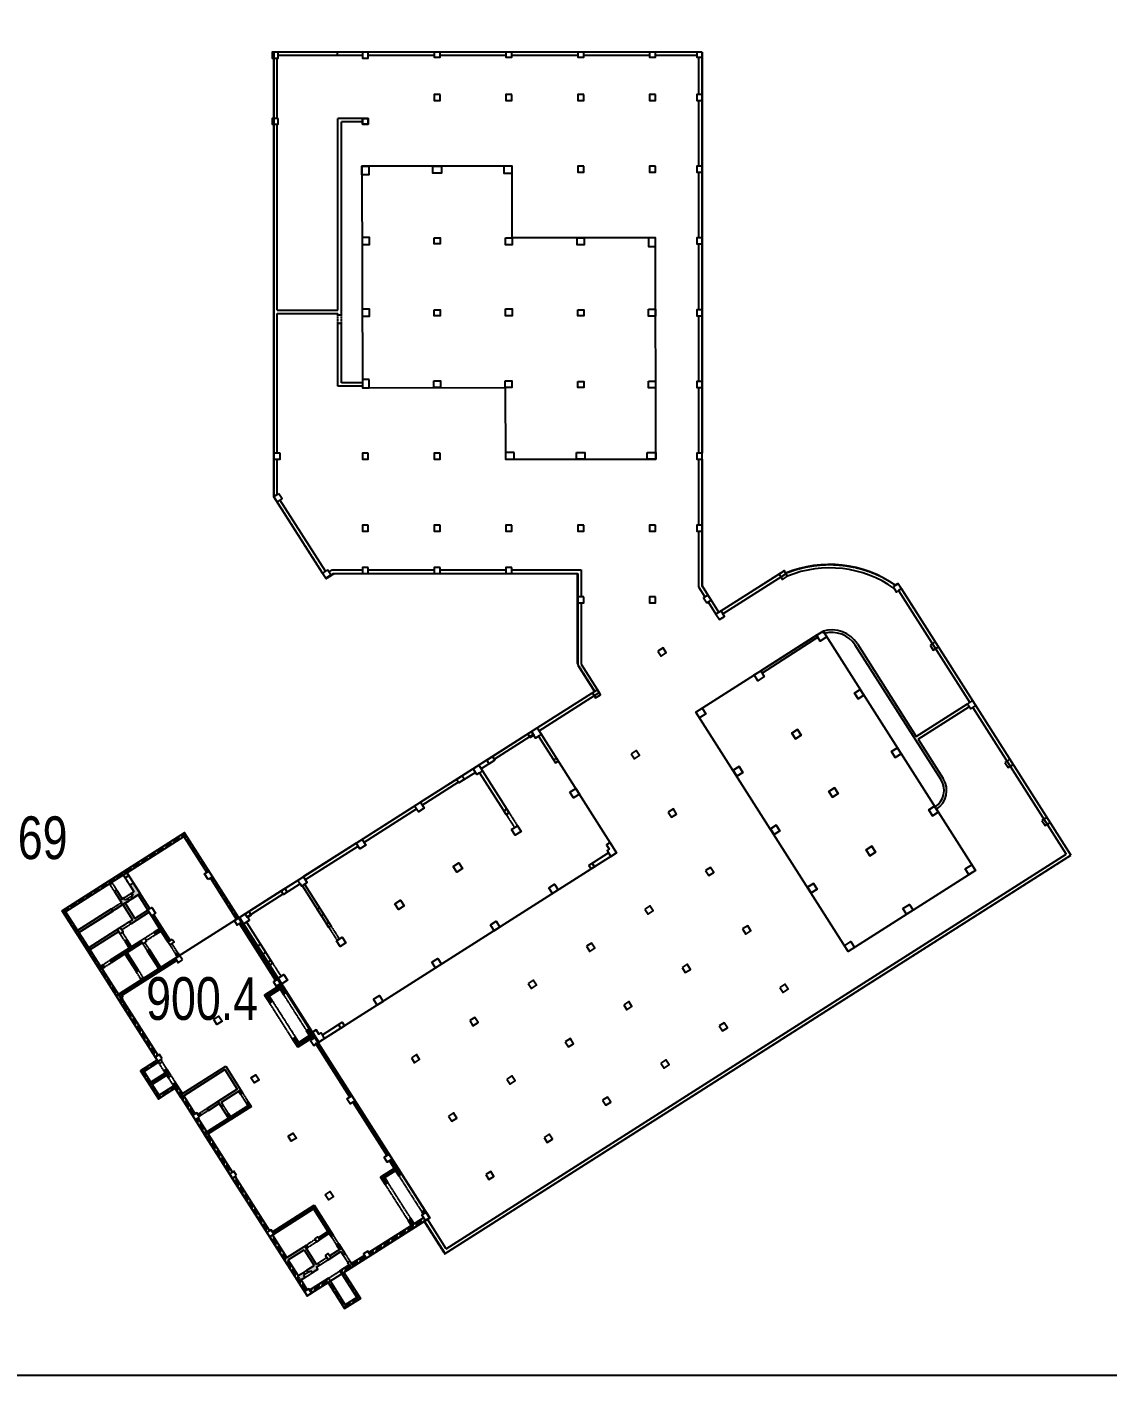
# Model space of a CAD drawing. Extents: x -1466470 to 868515, y -511729 to 1464999.
# Drawn here: x -641504 to -515111, y -12040 to 145713 of the extents above; entities that cross this region are included whole.
import ezdxf

# ---------------------------------------------------------------- set-up
doc = ezdxf.new("R2010")
doc.units = 0
doc.header["$LTSCALE"] = 10
doc.header["$MEASUREMENT"] = 0
for name, pattern in [('X-104 B2平面$0$$0$DASH', [0.35, 0.25, -0.1]), ('X-104 B2平面$0$CENTER', [2, 1.25, -0.25, 0.25, -0.25]), ('X-104 B2平面$1$DASH', [0.35, 0.25, -0.1])]:
    doc.linetypes.add(name, pattern=pattern)
doc.layers.add('X-104 B2平面$0$04-不打印_辅助线', color=165, linetype='Continuous', plot=False)
for name, color, linetype in [('X-104 B2平面$0$A-TECH_结构', 21, 'Continuous'), ('X-104 B2平面$0$A_STR-砌块墙', 121, 'Continuous'), ('X-104 B2平面$0$COLU', 7, 'Continuous'), ('X-104 B2平面$0$M-人防 轮廓', 241, 'Continuous'), ('X-104 B2平面$0$M-建筑 地下室轮廓', 3, 'X-104 B2平面$1$DASH'), ('X-104 B2平面$0$S-BEAM', 4, 'X-104 B2平面$1$DASH'), ('X-104 B2平面$0$s-hole', 5, 'Continuous'), ('X-104 B2平面$0$S-WALL', 40, 'Continuous'), ('X-104 B2平面$0$临空墙', 233, 'Continuous'), ('X-104 B2平面$0$人防防护单元隔墙', 32, 'Continuous'), ('X-104 B2平面$0$看线', 241, 'Continuous')]:
    doc.layers.add(name, color=color, linetype=linetype)
doc.styles.add('X-104 B2平面$0$Arial', font='arial.ttf', dxfattribs={"width": 0.75, "height": 2.5})
pattern_1 = [(77.4792, (21045, 6684.7), (-732.163, 162.595), []), (77.4792, (21194.1, 6779.65), (-732.163, 162.595), []), (77.4792, (21343.26, 6874.6), (-732.163, 162.595), []), (77.4792, (21492.4, 6969.5), (-732.163, 162.595), [])]
pattern_2 = [(360, (608941.11, 82924.97), (2e-11, 108.253175), [62.5, -62.5]), (60, (608941.11, 82924.97), (-93.75, 54.126588), [62.5, -62.5]), (120, (608972.36, 82979.09), (-93.75, -54.126588), [62.5, -62.5])]
pattern_3 = [(75, (608941.11, 82924.97), (-120.740728, 32.35238), []), (165, (608941.11, 82924.97), (-32.35238, -120.740728), [])]
pattern_4 = [(77.391, (11647.59, 39939.93), (-121.9853, 27.2872), []), (167.391, (11647.59, 39939.93), (-27.2872, -121.9853), [])]

# ---------------------------------------------------------------- blocks, each defined once
blk = doc.blocks.new('X-104 B2平面$0$A$C70C04884')
at = {"layer": 'X-104 B2平面$0$M-人防 轮廓'}
blk.add_lwpolyline([(188082, -284710), (189937, -283529), (191870, -286565), (193726, -285384), (191793, -282347), (201832, -275957), (188756, -255416), (173157, -230910), (166068, -235422), (166134, -235380), (160988, -238656), (160925, -238696), (158816, -240039), (169931, -257501), (169931, -257501), (167991, -258736), (170085, -262026), (172026, -260791), (172026, -260791), (172724, -261887), (177870, -258612), (179319, -260890), (177042, -262339), (178277, -264280), (175409, -266105), (187491, -285086), (188082, -284710)], dxfattribs=at)
at = {"layer": 'X-104 B2平面$0$M-人防 轮廓', "color": 2, "linetype": 'X-104 B2平面$0$CENTER'}
for points in [[(165817, -235582), (158816, -240039), (160370, -242487), (161660, -244510), (167061, -241073), (165772, -239048), (165611, -238795), (166201, -238419), (167214, -237775), (165817, -235582), (158816, -240039)], [(186444, -283441), (188764, -281964), (188603, -281711), (191429, -279912), (192637, -281810), (191793, -282347), (193726, -285384), (191870, -286565), (189937, -283529), (187491, -285086), (186444, -283441), (186781, -283226)]]:
    blk.add_lwpolyline(points, dxfattribs=at)
at = {"layer": 'X-104 B2平面$0$M-人防 轮廓', "color": 2, "linetype": 'X-104 B2平面$0$CENTER', "style": 'X-104 B2平面$0$Arial', "width": 0.75}
for s, p in [('59.69', (146348, -233976)), ('900.4', (168649, -252791))]:
    blk.add_text(s, height=5000, dxfattribs=at).set_placement(p)
blk = doc.blocks.new('X-104 B2平面$0$A$C0C8E577D')
at = {"layer": 'X-104 B2平面$0$临空墙'}
h = blk.add_hatch(dxfattribs=at)
h.set_pattern_fill('STARS', color=256, scale=500, style=0)
h.set_pattern_definition(pattern_2)
h.paths.add_polyline_path([(9163, 48553), (8910, 48392), (10038, 46620), (10291, 46781)])
h.paths.add_polyline_path([(8358, 49818), (7936, 49550), (7936, 49550), (8419, 48791), (8250, 48683), (8411, 48430), (8116, 48242), (8277, 47989), (9163, 48553), (9163, 48553)])
h.paths.add_polyline_path([(7399, 47786), (7238, 48039), (7069, 47931), (6425, 48944), (6172, 48783), (6977, 47517), (6893, 47464), (7054, 47210), (7138, 47264), (8266, 45493), (7929, 45278), (8090, 45025), (10199, 46367), (10038, 46620), (8519, 45654), (7391, 47425), (7855, 47721), (7694, 47974)])
h.paths.add_polyline_path([(3281, 41964), (435, 46435), (1831, 44242), (5796, 46765), (5957, 46512), (1993, 43988), (3120, 42217), (6832, 44580), (6993, 44327), (6993, 44327), (6832, 44580), (6494, 44365), (6656, 44112)])
h.paths.add_polyline_path([(7606, 50999), (435, 46435), (5581, 49711), (5635, 49626), (5888, 49787), (5834, 49872), (7184, 50731), (7399, 50393), (7821, 50662)])
h = blk.add_hatch(dxfattribs=at)
h.set_pattern_fill('STARS', color=256, scale=500, style=0)
h.set_pattern_definition([(360, (33422.05, -238983.51), (1e-11, 108.253175), [62.5, -62.5]), (60, (33422.05, -238983.51), (-93.75, 54.126588), [62.5, -62.5]), (120, (33453.3, -238929.39), (-93.75, -54.126588), [62.5, -62.5])])
h.paths.add_polyline_path([(8250, 48683), (8082, 48576), (8243, 48323), (8411, 48430)])
h = blk.add_hatch(dxfattribs=at)
h.set_pattern_fill('STARS', color=256, scale=500, style=0)
h.set_pattern_definition([(32.4792, (21045.01, 6684.72), (-58.13125, 91.3209), [62.5, -62.5]), (92.4792, (21045.01, 6684.72), (-108.15185, -4.6827), [62.5, -62.5]), (152.4792, (21042.3, 6747.16), (-50.0206, -96.0036), [62.5, -62.5])])
h.paths.add_polyline_path([(12103, 27546), (10416, 26472), (10577, 26219), (12265, 27293)])
h = blk.add_hatch(dxfattribs=at)
h.set_pattern_fill('STARS', color=256, scale=500, style=0)
h.set_pattern_definition(pattern_2)
h.paths.add_polyline_path([(14106, 25146), (14267, 24893), (19075, 27954), (20525, 25676), (16982, 23421), (17143, 23168), (18408, 23973), (18623, 23636), (18876, 23797), (18661, 24134), (20939, 25584), (19167, 28368)])
h = blk.add_hatch(dxfattribs=at)
h.set_pattern_fill('STARS', color=256, scale=500, style=0)
h.set_pattern_definition(pattern_2)
h.paths.add_polyline_path([(16138, 22884), (15885, 22722), (16046, 22469), (16299, 22631)])
h = blk.add_hatch(dxfattribs=at)
h.set_pattern_fill('STARS', color=256, scale=500, style=0)
h.set_pattern_definition(pattern_2)
h.paths.add_polyline_path([(31334, 6181), (31495, 5928), (32634, 6653), (32903, 6231), (33156, 6392), (32726, 7067)])
h.paths.add_polyline_path([(31158, 5713), (30997, 5966), (30997, 5966)])
h.paths.add_polyline_path([(24631, 8612), (28712, 2200), (28712, 2200), (27987, 3339), (28451, 3634), (28290, 3888), (28416, 3968), (28255, 4221), (27665, 3845), (26483, 5701), (28339, 6883), (29521, 5027), (28677, 4490), (28838, 4237), (29133, 4425), (29294, 4171), (29969, 4601), (29808, 4854), (30146, 5069), (29985, 5322), (29774, 5188), (28431, 7297), (26322, 5954), (24631, 8612)])
at = {"layer": 'X-104 B2平面$0$人防防护单元隔墙'}
h = blk.add_hatch(dxfattribs=at)
h.set_pattern_fill('ANSI34', color=256, scale=1000, angle=30)
h.set_pattern_definition([(75, (608941.1, 82925), (-724.4444, 194.1143), []), (75, (609094.2, 83013.35), (-724.4444, 194.1143), []), (75, (609247.3, 83101.74), (-724.4444, 194.1143), []), (75, (609400.4, 83190.1), (-724.4444, 194.1143), [])])
h.paths.add_polyline_path([(42531, 10286), (42317, 10623), (41220, 9925), (41220, 9925), (35905, 6542), (36120, 6205)])
h.paths.add_polyline_path([(35614, 5883), (35399, 6220), (33881, 5254), (34095, 4916)])
h.paths.add_polyline_path([(20281, 15445), (19944, 15230), (23971, 8903), (24308, 9118)])
h.paths.add_polyline_path([(17113, 20422), (16775, 20207), (19621, 15736), (19959, 15951)])
h.paths.add_polyline_path([(7017, 36281), (6680, 36066), (10922, 29402), (11259, 29617)])
h.paths.add_polyline_path([(14270, 55242), (16955, 51024), (17208, 51185), (14362, 55656), (7445, 51252), (7606, 50999)])
h.paths.add_polyline_path([(17638, 50510), (17385, 50349), (20446, 45540), (20699, 45701)])
h.paths.add_polyline_path([(13300, 26411), (12963, 26196), (13768, 24931), (14106, 25146)])
h.paths.add_polyline_path([(11404, 28646), (11743, 28858), (11582, 29111), (11244, 28896)])
h.paths.add_polyline_path([(12280, 28014), (11942, 27799), (12426, 27040), (12763, 27255)])
h = blk.add_hatch(dxfattribs=at)
h.set_pattern_fill('ANSI34', color=256, scale=1000)
h.set_pattern_definition(pattern_1)
h.paths.add_polyline_path([(7192, 51091), (359, 46742), (520, 46489), (7353, 50838)])
h.paths.add_polyline_path([(7445, 51252), (7192, 51091), (7353, 50838), (7606, 50999)])
h.paths.add_polyline_path([(435, 46435), (520, 46489), (359, 46742), (21, 46527), (2706, 42309), (2959, 42470)])
h.paths.add_polyline_path([(2959, 42470), (2706, 42309), (3028, 41803), (3281, 41964)])
h.paths.add_polyline_path([(5985, 50583), (6282, 50115), (6613, 50326), (6316, 50793)], flags=25)
h = blk.add_hatch(dxfattribs=at)
h.set_pattern_fill('ANSI37,_O', color=256, scale=1000, angle=30)
h.set_pattern_definition(pattern_3)
h.paths.add_polyline_path([(10720, 46107), (10467, 45945), (11434, 44427), (10801, 44024), (10962, 43771), (11848, 44335)])
h.paths.add_polyline_path([(13566, 41636), (13313, 41474), (13528, 41137), (13781, 41298)])
h.paths.add_polyline_path([(12400, 42909), (12653, 43070), (11848, 44335), (11595, 44174)])
h.paths.add_polyline_path([(9401, 42778), (9239, 43030), (8144, 42333), (7607, 43176), (7354, 43015), (7891, 42172), (5655, 40749), (5816, 40495)])
h.paths.add_polyline_path([(9704, 43326), (9865, 43073), (9866, 43073)])
h.paths.add_polyline_path([(4516, 40024), (4678, 39771), (4973, 39959), (4812, 40212)])
h = blk.add_hatch(dxfattribs=at)
h.set_pattern_fill('ANSI37,_O', color=256, scale=1000, angle=30)
h.set_pattern_definition(pattern_3)
h.paths.add_polyline_path([(25585, 38025), (25248, 37810), (25318, 37699), (23715, 36679), (24316, 35735), (24654, 35950), (24268, 36556), (25533, 37362), (25919, 36756), (26256, 36970)])
h.paths.add_polyline_path([(21021, 45195), (20768, 45034), (25010, 38370), (25263, 38531)])
h.paths.add_polyline_path([(28941, 32752), (28604, 32538), (28604, 32538), (28990, 31931), (27725, 31126), (27339, 31732), (27001, 31517), (27001, 31517), (27602, 30574), (29205, 31594), (29275, 31483), (29613, 31698)])
h.paths.add_polyline_path([(29935, 31192), (29682, 31031), (29682, 31031), (33682, 24746), (33935, 24907)])
h.paths.add_polyline_path([(34311, 24317), (34058, 24155), (38032, 17913), (38285, 18074)])
h.paths.add_polyline_path([(38661, 17484), (38324, 17269), (38887, 16383), (37285, 15363), (37822, 14519), (38159, 14734), (37783, 15324), (39049, 16130), (39424, 15539), (39762, 15754)])
h.paths.add_polyline_path([(42447, 11536), (42109, 11321), (42109, 11321), (42271, 11067), (42611, 11279)])
h = blk.add_hatch(dxfattribs=at)
h.set_pattern_fill('ANSI34', color=256, scale=1000)
h.set_pattern_definition(pattern_1)
h.paths.add_polyline_path([(3028, 41803), (3281, 41964), (6611, 36734), (6358, 36573)])
h = blk.add_hatch(dxfattribs=at)
h.set_pattern_fill('ANSI37,_O', color=256, scale=1000)
h.set_pattern_definition(pattern_4)
h.paths.add_polyline_path([(13275, 40975), (11588, 39901), (10246, 42011), (9992, 41850), (11335, 39740), (9564, 38613), (9510, 38697), (9257, 38536), (9310, 38452), (6864, 36894), (7025, 36642), (13436, 40723)])
h = blk.add_hatch(dxfattribs=at)
h.set_pattern_fill('ANSI37,_O', color=256, scale=1000)
h.set_pattern_definition(pattern_4)
h.paths.add_polyline_path([(7630, 41650), (7377, 41489), (8720, 39380), (8973, 39541)])
h = blk.add_hatch(dxfattribs=at)
h.set_pattern_fill('ANSI34', color=256, scale=1000, angle=30)
h.set_pattern_definition([(75, (220639.94, 14377.75), (-724.4444, 194.1143), []), (75, (220793, 14466.1), (-724.4444, 194.1143), []), (75, (220946.1, 14554.5), (-724.4444, 194.1143), []), (75, (221099.2, 14642.9), (-724.4444, 194.1143), [])])
h.paths.add_polyline_path([(11383, 24954), (9611, 27738), (11298, 28812), (11244, 28896), (11244, 28896), (11137, 29065), (9197, 27830), (11291, 24540), (13231, 25775), (13070, 26028)])
h = blk.add_hatch(dxfattribs=at)
h.set_pattern_fill('ANSI37,_O', color=256, scale=1000, angle=30)
h.set_pattern_definition(pattern_3)
h.paths.add_polyline_path([(20939, 25584), (20686, 25423), (20901, 25085), (21154, 25247)])
h.paths.add_polyline_path([(21760, 23736), (19735, 22447), (19897, 22194), (22174, 23644), (21798, 24234), (21545, 24073), (21545, 24073)])
h = blk.add_hatch(dxfattribs=at)
h.set_pattern_fill('ANSI34', color=256, scale=1000)
h.set_pattern_definition(pattern_1)
h.paths.add_polyline_path([(14106, 25146), (13768, 24931), (15272, 22569), (15609, 22784)])
h.paths.add_polyline_path([(15931, 22278), (15594, 22063), (16775, 20207), (17113, 20422)])
h.paths.add_polyline_path([(16172, 21540), (16667, 21854), (16456, 22185), (15962, 21871)], flags=24)
h = blk.add_hatch(dxfattribs=at)
h.set_pattern_fill('ANSI37,_O', color=256, scale=1000)
h.set_pattern_definition([(77.4792, (21045, 6684.72), (-122.0272, 27.0992), []), (167.4792, (21045, 6684.72), (-27.0992, -122.0272), [])])
h.paths.add_polyline_path([(19897, 22194), (19521, 22784), (19268, 22623), (19482, 22286), (16952, 20675), (17113, 20422)])
h = blk.add_hatch(dxfattribs=at)
h.set_pattern_fill('ANSI37,_O', color=256, scale=1000, angle=30)
h.set_pattern_definition(pattern_3)
h.paths.add_polyline_path([(32404, 7573), (32151, 7412), (32151, 7412), (32473, 6906), (32726, 7067)])
h.paths.add_polyline_path([(28642, 7431), (28431, 7297), (28592, 7044), (28803, 7178)])
h.paths.add_polyline_path([(29815, 7822), (29654, 8075), (29654, 8075), (29815, 7822)])
h.paths.add_polyline_path([(29992, 8290), (30153, 8037), (31292, 8762), (31506, 8425), (31760, 8586), (29531, 12087), (24638, 8972), (24799, 8719), (29439, 11672), (31131, 9015)])
h = blk.add_hatch(dxfattribs=at)
h.set_pattern_fill('ANSI37,_O', color=256, scale=1000, angle=30)
h.set_pattern_definition(pattern_3)
h.paths.add_polyline_path([(40844, 10516), (40507, 10301), (40507, 10301), (40882, 9711), (41220, 9925)])
h = blk.add_hatch(dxfattribs=at)
h.set_pattern_fill('ANSI34', color=256, scale=1000)
h.set_pattern_definition(pattern_1)
h.paths.add_polyline_path([(33881, 5254), (33628, 5092), (33628, 5092), (32531, 4394), (32746, 4057), (34095, 4916)])
h.paths.add_polyline_path([(31181, 3535), (28988, 2139), (29203, 1802), (31143, 3037), (31396, 3198)])
h.paths.add_polyline_path([(24631, 8612), (24293, 8397), (28374, 1985), (28581, 2117), (28508, 2520)])
h.paths.add_polyline_path([(28508, 2520), (28581, 2117), (28712, 2200)])
h.paths.add_polyline_path([(31143, 3037), (31396, 3198), (31396, 3198), (31143, 3037)])
h.paths.add_polyline_path([(32746, 4057), (32999, 4218), (32999, 4218), (32746, 4057)])
h = blk.add_hatch(dxfattribs=at)
h.set_pattern_fill('ANSI34', color=256, scale=1000, angle=30)
h.set_pattern_definition([(75, (220639.94, 14377.75), (-724.4444, 194.1143), []), (75, (220793, 14466.1), (-724.4444, 194.1143), []), (75, (220946.1, 14554.5), (-724.4444, 194.1143), []), (75, (221099.2, 14642.9), (-724.4444, 194.1143), [])])
h.paths.add_polyline_path([(34932, 1181), (32999, 4218), (32746, 4057), (34518, 1273), (33168, 414), (31396, 3198), (31143, 3037), (33076, 0)])
at = {"layer": 'X-104 B2平面$0$A-TECH_结构'}
for points in [[(52709, 125275), (52709, 133675), (35109, 133675), (35159, 107725), (51859, 107775), (51909, 99375), (69509, 99375), (69459, 125275), (52709, 125275)], [(89069, 79266), (106897, 51259), (92008, 41781), (74180, 69788)], [(20783, 45755), (55623, 67933), (64913, 53339), (30073, 31161)]]:
    blk.add_lwpolyline(points, close=True, dxfattribs=at)
at = {"layer": 'X-104 B2平面$0$A_STR-砌块墙'}
blk.add_line((102225, 58598), (102333, 58429), dxfattribs=at)
at = {"layer": 'X-104 B2平面$0$COLU'}
for p, q in [((57756, 63838), (58093, 64052)), ((52066, 58437), (51728, 58223)), ((52334, 58016), (52066, 58437)), ((51728, 58223), (51997, 57801)), ((51997, 57801), (52334, 58016)), ((62071, 52123), (61650, 51854)), ((62340, 51701), (62071, 52123)), ((61650, 51854), (61918, 51433)), ((61918, 51433), (62340, 51701)), ((31229, 45174), (30976, 45013)), ((22152, 43604), (22448, 43140)), ((24450, 40740), (24112, 40525)), ((24112, 40525), (24327, 40187)), ((24327, 40187), (24664, 40402)), ((24664, 40402), (24450, 40740)), ((29321, 32342), (30073, 31161)), ((29613, 31698), (29697, 31752)), ((29989, 31108), (30073, 31161)), ((12280, 28014), (11942, 27799)), ((12763, 27255), (12426, 27040)), ((13300, 26411), (12963, 26196))]:
    blk.add_line(p, q, dxfattribs=at)
for points in [[(25309, 147025), (24609, 147025), (24609, 146325), (25309, 146325)], [(44259, 147025), (43559, 147025), (43559, 146425), (44259, 146425)], [(52659, 147025), (51959, 147025), (51959, 146425), (52659, 146425)], [(61059, 147025), (60359, 147025), (60359, 146425), (61059, 146425)], [(69459, 147025), (68759, 147025), (68759, 146425), (69459, 146425)], [(74909, 147025), (74309, 147025), (74309, 146425), (74909, 146425)], [(44259, 142075), (43559, 142075), (43559, 141375), (44259, 141375)], [(52659, 142075), (51959, 142075), (51959, 141375), (52659, 141375)], [(61059, 142075), (60359, 142075), (60359, 141375), (61059, 141375)], [(69459, 142075), (68759, 142075), (68759, 141375), (69459, 141375)], [(74909, 142075), (74309, 142075), (74309, 141375), (74909, 141375)], [(25309, 139275), (24609, 139275), (24609, 138575), (25309, 138575)], [(35859, 139275), (35159, 139275), (35159, 138575), (35859, 138575)], [(35159, 139275), (35859, 139275), (35859, 138575), (35159, 138575)], [(35109, 133675), (35909, 133675), (35909, 132675), (35109, 132675)], [(43409, 133675), (44409, 133675), (44409, 132875), (43409, 132875)], [(52709, 133675), (51709, 133675), (51709, 132875), (52709, 132875)], [(61059, 133675), (60359, 133675), (60359, 132975), (61059, 132975)], [(69459, 133675), (68759, 133675), (68759, 132975), (69459, 132975)], [(74909, 133675), (74309, 133675), (74309, 132975), (74909, 132975)], [(35159, 125375), (35959, 125375), (35959, 124475), (35159, 124475)], [(43559, 125275), (44259, 125275), (44259, 124575), (43559, 124575)], [(51909, 125275), (52709, 125275), (52709, 124475), (51909, 124475)], [(60309, 125275), (61109, 125275), (61109, 124475), (60309, 124475)], [(69459, 125275), (68659, 125275), (68659, 124275), (69459, 124275)], [(74909, 125275), (74309, 125275), (74309, 124575), (74909, 124575)], [(35159, 116975), (35959, 116975), (35959, 116075), (35159, 116075)], [(43559, 116875), (44259, 116875), (44259, 116175), (43559, 116175)], [(51909, 116975), (52709, 116975), (52709, 116175), (51909, 116175)], [(60359, 116875), (61059, 116875), (61059, 116175), (60359, 116175)], [(68659, 116925), (69459, 116925), (69459, 116125), (68659, 116125)], [(74909, 116875), (74309, 116875), (74309, 116175), (74909, 116175)], [(35959, 108725), (35159, 108725), (35159, 107725), (35959, 107725)], [(43509, 108575), (44309, 108575), (44309, 107775), (43509, 107775)], [(51859, 108575), (52659, 108575), (52659, 107775), (51859, 107775)], [(60359, 108475), (61059, 108475), (61059, 107775), (60359, 107775)], [(68659, 108525), (69459, 108525), (69459, 107725), (68659, 107725)], [(74909, 108475), (74309, 108475), (74309, 107775), (74909, 107775)], [(25559, 100076), (24809, 100076), (24809, 99376), (25559, 99376)], [(35859, 100076), (35159, 100076), (35159, 99376), (35859, 99376)], [(44259, 100075), (43559, 100075), (43559, 99375), (44259, 99375)], [(52909, 100175), (51909, 100175), (51909, 99375), (52909, 99375)], [(60209, 100175), (61209, 100175), (61209, 99375), (60209, 99375)], [(68509, 100175), (69509, 100175), (69509, 99375), (68509, 99375)], [(74909, 100075), (74309, 100075), (74309, 99375), (74909, 99375)], [(25400, 95379), (25776, 94789), (25185, 94413), (24809, 95004)], [(35859, 91676), (35159, 91676), (35159, 90976), (35859, 90976)], [(44259, 91675), (43559, 91675), (43559, 90975), (44259, 90975)], [(52659, 91675), (51959, 91675), (51959, 90975), (52659, 90975)], [(61059, 91675), (60359, 91675), (60359, 90975), (61059, 90975)], [(69459, 91675), (68759, 91675), (68759, 90975), (69459, 90975)], [(74909, 91675), (74309, 91675), (74309, 90975), (74909, 90975)], [(31096, 86437), (30502, 86066), (30873, 85473), (31467, 85844)], [(35859, 86725), (35159, 86725), (35159, 86025), (35859, 86025)], [(44259, 86725), (43559, 86725), (43559, 86025), (44259, 86025)], [(52659, 86725), (51959, 86725), (51959, 86025), (52659, 86025)], [(83925, 85949), (84328, 85317), (84918, 85693), (84516, 86325)], [(97278, 84432), (97654, 83842), (98245, 84218), (97869, 84808)], [(61059, 83275), (60359, 83275), (60359, 82575), (61059, 82575)], [(69459, 83275), (68759, 83275), (68759, 82575), (69459, 82575)], [(75464, 82575), (75970, 82897), (75594, 83488), (75088, 83165)], [(76544, 81251), (76947, 80618), (77537, 80994), (77134, 81626)], [(88310, 78782), (89069, 79266), (89498, 78591), (88739, 78108)], [(88310, 78782), (89069, 79266), (89498, 78591), (88739, 78108)], [(69753, 76928), (70129, 76337), (70719, 76713), (70344, 77304)], [(101601, 77642), (101977, 77051), (102568, 77427), (102192, 78017)], [(81013, 74137), (81772, 74621), (82201, 73946), (81442, 73463)], [(81013, 74137), (81772, 74621), (82201, 73946), (81442, 73463)], [(62077, 72041), (62452, 71451), (63043, 71827), (62667, 72417)], [(92744, 72003), (93418, 72433), (93848, 71758), (93173, 71328)], [(92744, 72003), (93418, 72433), (93848, 71758), (93173, 71328)], [(105978, 70766), (106354, 70176), (106944, 70552), (106568, 71142)], [(74179, 69788), (74939, 70271), (75368, 69596), (74609, 69113)], [(74179, 69788), (74939, 70271), (75368, 69596), (74609, 69113)], [(85404, 67331), (86079, 67761), (86509, 67086), (85834, 66656)], [(85404, 67331), (86079, 67761), (86509, 67086), (85834, 66656)], [(66614, 64913), (66990, 64322), (67580, 64698), (67205, 65289)], [(97093, 65170), (97768, 65600), (98198, 64925), (97523, 64495)], [(97093, 65170), (97768, 65600), (98198, 64925), (97523, 64495)], [(50661, 64182), (49986, 63752), (49718, 64174), (50393, 64604)], [(57541, 64175), (57878, 64390), (58093, 64052), (57756, 63838)], [(78571, 62982), (79246, 63411), (79676, 62736), (79001, 62307)], [(78571, 62982), (79246, 63411), (79676, 62736), (79001, 62307)], [(110354, 63891), (110730, 63301), (111321, 63676), (110945, 64267)], [(46175, 61919), (46850, 62348), (47118, 61927), (46443, 61497)], [(59459, 60417), (60134, 60847), (60563, 60172), (59888, 59742)], [(89754, 60498), (90429, 60928), (90858, 60253), (90184, 59823)], [(89754, 60498), (90429, 60928), (90858, 60253), (90184, 59823)], [(41282, 58804), (41957, 59234), (42386, 58559), (41712, 58129)], [(51728, 58223), (52066, 58437), (52334, 58016), (51997, 57801)], [(70964, 58080), (71340, 57489), (71930, 57865), (71554, 58456)], [(101443, 58337), (102118, 58767), (102547, 58092), (101872, 57662)], [(101443, 58337), (102118, 58767), (102547, 58092), (101872, 57662)], [(114677, 57100), (115053, 56510), (115643, 56886), (115268, 57476)], [(52626, 56068), (53301, 56497), (53730, 55822), (53055, 55393)], [(82921, 56149), (83596, 56578), (84025, 55903), (83351, 55474)], [(82921, 56149), (83596, 56578), (84025, 55903), (83351, 55474)], [(34449, 54454), (35124, 54884), (35553, 54209), (34879, 53780)], [(94104, 53665), (94779, 54095), (95208, 53420), (94533, 52990)], [(94104, 53665), (94779, 54095), (95208, 53420), (94533, 52990)], [(45793, 51718), (46468, 52148), (46897, 51473), (46222, 51043)], [(61650, 51854), (62071, 52123), (62340, 51701), (61918, 51433)], [(17132, 50188), (16702, 50863), (17208, 51185), (17638, 50510)], [(75313, 51247), (75689, 50656), (76280, 51032), (75904, 51622)], [(105708, 51450), (106467, 51934), (106897, 51259), (106138, 50775)], [(105708, 51450), (106467, 51934), (106897, 51259), (106138, 50775)], [(56975, 49235), (57650, 49664), (58080, 48989), (57405, 48560)], [(87271, 49316), (87945, 49745), (88375, 49070), (87700, 48641)], [(87271, 49316), (87945, 49745), (88375, 49070), (87700, 48641)], [(38960, 47368), (39635, 47798), (40064, 47123), (39389, 46693)], [(10467, 45945), (10038, 46620), (10544, 46943), (10973, 46268)], [(20783, 45755), (21266, 44996), (21941, 45426), (21458, 46185)], [(68227, 46736), (68603, 46145), (69194, 46521), (68818, 47112)], [(98411, 46805), (99170, 47289), (99600, 46614), (98841, 46130)], [(98411, 46805), (99170, 47289), (99600, 46614), (98841, 46130)], [(6494, 44365), (6832, 44580), (7154, 44074), (6817, 43859)], [(30976, 45013), (31229, 45174), (31497, 44752), (31244, 44591)], [(50142, 44885), (50817, 45314), (51247, 44640), (50572, 44210)], [(79663, 44414), (80039, 43823), (80629, 44199), (80254, 44789)], [(9703, 43326), (9918, 42988), (9453, 42693), (9239, 43031)], [(12907, 43231), (13121, 42893), (12615, 42571), (12400, 42909)], [(32127, 43019), (32801, 43448), (33231, 42773), (32556, 42344)], [(61394, 42386), (61770, 41796), (62361, 42172), (61985, 42762)], [(91578, 42456), (92337, 42939), (92767, 42264), (92008, 41781)], [(91578, 42456), (92337, 42939), (92767, 42264), (92008, 41781)], [(24112, 40525), (24450, 40740), (24664, 40402), (24327, 40187)], [(43309, 40535), (43984, 40965), (44414, 40290), (43739, 39860)], [(72577, 39903), (72953, 39312), (73543, 39688), (73167, 40279)], [(25294, 38669), (25968, 39099), (26398, 38424), (25723, 37994)], [(54561, 38037), (54937, 37446), (55528, 37822), (55152, 38412)], [(84013, 37580), (84389, 36990), (84979, 37366), (84603, 37956)], [(36476, 36186), (37151, 36615), (37581, 35940), (36906, 35511)], [(65744, 35553), (66120, 34963), (66710, 35339), (66334, 35929)], [(17770, 33821), (18361, 34197), (18737, 33606), (18146, 33230)], [(32377, 33221), (32799, 33489), (33068, 33067), (32646, 32799)], [(47728, 33687), (48104, 33096), (48695, 33472), (48319, 34063)], [(76927, 33070), (77302, 32479), (77893, 32855), (77517, 33446)], [(58911, 31203), (59287, 30613), (59877, 30989), (59501, 31579)], [(40895, 29337), (41271, 28747), (41861, 29123), (41486, 29713)], [(70094, 28720), (70469, 28129), (71060, 28505), (70684, 29096)], [(22120, 26988), (22711, 27364), (23087, 26773), (22496, 26397)], [(52078, 26854), (52454, 26263), (53044, 26639), (52668, 27230)], [(33345, 24531), (33935, 24907), (34311, 24317), (33721, 23941)], [(63260, 24370), (63636, 23780), (64227, 24156), (63851, 24746)], [(45245, 22504), (45621, 21914), (46211, 22290), (45835, 22880)], [(26470, 20155), (27060, 20531), (27436, 19940), (26846, 19564)], [(56427, 20021), (56803, 19430), (57394, 19806), (57018, 20397)], [(37695, 17698), (38285, 18074), (38661, 17484), (38070, 17108)], [(49594, 15671), (49970, 15081), (50561, 15457), (50185, 16047)], [(30819, 13322), (31410, 13698), (31786, 13107), (31195, 12731)], [(42102, 10961), (42611, 11279), (43040, 10604), (42531, 10286)], [(29601, 8160), (29938, 8375), (30153, 8037), (29815, 7822)], [(30836, 6219), (31173, 6434), (31495, 5928), (31158, 5713)]]:
    blk.add_lwpolyline(points, close=True, dxfattribs=at)
for points in [[(35159, 147025), (35159, 146325), (35859, 146325), (35859, 147025), (35159, 147025)], [(93173, 71328), (93848, 71758), (93418, 72433), (92744, 72003), (93173, 71328)], [(55853, 67013), (55853, 67013), (55431, 66744), (54948, 67503), (55623, 67933), (56106, 67174), (55853, 67013)], [(85834, 66656), (86509, 67086), (86079, 67761), (85404, 67331), (85834, 66656)], [(97523, 64495), (98198, 64925), (97768, 65600), (97093, 65170), (97523, 64495)], [(49220, 62908), (48882, 62694), (48882, 62694), (48545, 62479), (48115, 63154), (48790, 63583), (49220, 62908)], [(79001, 62307), (79676, 62736), (79246, 63411), (78571, 62982), (79001, 62307)], [(90184, 59823), (90858, 60253), (90429, 60928), (89754, 60498), (90184, 59823)], [(101872, 57662), (102547, 58092), (102118, 58767), (101443, 58337), (101872, 57662)], [(83351, 55474), (84025, 55903), (83596, 56578), (82921, 56149), (83351, 55474)], [(63970, 53331), (64238, 52909), (64913, 53339), (64161, 54520), (63739, 54251), (64062, 53745), (63808, 53584), (63970, 53331), (63970, 53331)], [(94533, 52990), (95208, 53420), (94779, 54095), (94104, 53665), (94533, 52990)], [(28383, 49645), (28383, 49645), (28720, 49860), (28291, 50534), (27616, 50105), (27884, 49683), (27884, 49683), (28045, 49430), (28130, 49484), (28130, 49484), (28383, 49645)], [(87700, 48641), (88375, 49070), (87945, 49745), (87271, 49316), (87700, 48641)], [(12963, 26196), (28697, 1479), (43037, 10608), (20699, 45701), (6358, 36573), (11404, 28646)], [(21021, 45195), (20699, 45701), (20192, 45379), (20515, 44873), (21021, 45195)], [(14103, 40792), (13781, 41298), (13275, 40976), (13597, 40470), (14103, 40792)], [(25585, 38025), (25263, 38531), (24757, 38209), (25079, 37703), (25585, 38025)], [(7186, 36389), (6864, 36895), (6358, 36573), (6680, 36066), (7186, 36389)], [(29107, 31376), (29483, 30785), (29989, 31108), (29613, 31698), (29107, 31376)], [(30479, 32012), (30479, 32012), (30318, 32266), (30065, 32104), (29743, 32611), (29321, 32342), (30073, 31161), (30748, 31591), (30479, 32012)], [(11750, 29218), (11428, 29724), (10922, 29402), (11244, 28896), (11750, 29218)], [(11942, 27799), (12426, 27040)], [(16100, 22385), (15778, 22891), (15272, 22569), (15594, 22063), (16100, 22385)], [(20450, 15552), (20128, 16058), (19621, 15736), (19944, 15230), (20450, 15552)], [(24799, 8719), (24477, 9225), (23971, 8903), (24293, 8397), (24799, 8719)], [(36120, 6205), (35798, 6711), (35292, 6389), (35614, 5883), (36120, 6205)], [(29203, 1802), (28880, 2308), (28374, 1985), (28697, 1479), (29203, 1802)]]:
    blk.add_lwpolyline(points, dxfattribs=at)
at = {"layer": 'X-104 B2平面$0$S-BEAM'}
for p, q in [((32309, 115276), (32309, 116276)), ((32709, 115276), (32709, 116276)), ((51997, 57801), (52963, 56282)), ((52334, 58016), (53301, 56497)), ((7821, 50662), (7399, 50393)), ((8358, 49818), (7821, 50662)), ((6172, 48783), (5635, 49626)), ((5888, 49787), (6425, 48944)), ((7399, 50393), (7936, 49550)), ((5796, 46765), (6893, 47464)), ((7238, 48039), (8082, 48576)), ((7694, 47974), (8116, 48242)), ((7855, 47721), (8277, 47989)), ((5957, 46512), (7054, 47210)), ((7929, 45278), (6832, 44580)), ((6993, 44327), (8090, 45025)), ((31244, 44591), (32211, 43072)), ((31497, 44752), (32464, 43233)), ((7354, 43015), (6817, 43859)), ((7070, 44020), (7607, 43176)), ((9455, 42693), (9992, 41850)), ((10801, 44024), (9704, 43326)), ((10246, 42011), (9709, 42854)), ((9866, 43073), (10962, 43771)), ((13566, 41636), (12868, 42732)), ((12615, 42571), (13313, 41474)), ((5655, 40749), (4812, 40212)), ((4973, 39959), (5816, 40495)), ((8973, 39541), (9510, 38697)), ((24327, 40187), (25294, 38669)), ((24664, 40402), (25631, 38884)), ((9257, 38536), (8720, 39380)), ((25919, 36756), (28604, 32538)), ((28941, 32752), (26256, 36970)), ((27001, 31517), (24316, 35735)), ((24654, 35950), (27339, 31732)), ((11942, 27799), (11411, 28650)), ((12280, 28014), (11748, 28865)), ((12426, 27040), (12963, 26196)), ((12763, 27255), (13300, 26411)), ((21798, 24234), (21154, 25247)), ((19521, 22784), (18876, 23797)), ((20901, 25085), (21545, 24073)), ((16138, 22884), (16982, 23421)), ((17143, 23168), (16299, 22631)), ((18623, 23636), (19268, 22623)), ((37822, 14519), (40507, 10301)), ((40844, 10516), (38159, 14734)), ((39424, 15539), (42109, 11321)), ((42447, 11536), (39762, 15754)), ((29654, 8075), (28642, 7431)), ((31506, 8425), (32151, 7412)), ((32404, 7573), (31760, 8586)), ((28803, 7178), (29815, 7822)), ((33156, 6392), (33693, 5549)), ((29985, 5322), (30997, 5966)), ((30146, 5069), (31158, 5713)), ((32903, 6231), (33440, 5388)), ((28255, 4221), (28677, 4490)), ((28838, 4237), (28416, 3968)), ((28451, 3634), (29294, 4171)), ((31181, 3535), (32531, 4394)), ((31397, 3198), (32746, 4057))]:
    blk.add_line(p, q, dxfattribs=at)
at = {"layer": 'X-104 B2平面$0$s-hole', "linetype": 'X-104 B2平面$0$$0$DASH', "const_width": 50}
blk.add_lwpolyline([(21, 46527), (14362, 55656), (43038, 10608), (28697, 1479)], close=True, dxfattribs=at)
at = {"layer": 'X-104 B2平面$0$S-WALL'}
for p, q in [((35159, 147025), (25309, 147025)), ((32209, 147025), (32209, 146625)), ((74909, 147025), (35859, 147025)), ((74909, 147025), (74909, 100075)), ((24809, 139275), (24809, 146325)), ((25209, 139275), (25209, 146325)), ((35159, 146625), (25309, 146625)), ((43559, 146625), (35859, 146625)), ((51959, 146625), (44259, 146625)), ((60359, 146625), (52659, 146625)), ((68759, 146625), (61059, 146625)), ((74309, 146625), (69459, 146625)), ((74509, 146425), (74509, 142075)), ((74509, 141375), (74509, 133675)), ((32309, 116826), (32309, 139275)), ((35159, 139275), (32309, 139275)), ((32709, 116276), (32709, 138875)), ((35159, 138875), (32709, 138875)), ((24809, 94996), (24809, 138575)), ((25209, 116826), (25209, 138575)), ((74509, 132975), (74509, 125275)), ((74509, 124575), (74509, 116875)), ((25209, 116826), (32309, 116826)), ((25209, 116426), (32309, 116426)), ((25209, 100076), (25209, 116426)), ((32309, 116276), (32309, 116426)), ((32309, 116276), (32709, 116276)), ((32709, 115276), (32309, 115276)), ((32309, 107925), (32309, 115276)), ((32709, 108325), (32709, 115276)), ((74509, 116175), (74509, 108475)), ((35159, 107925), (32309, 107925)), ((35159, 108325), (32709, 108325)), ((74509, 107775), (74509, 100075)), ((25209, 95258), (25209, 99376)), ((74509, 99375), (74509, 91675)), ((74909, 99375), (74909, 84564)), ((30503, 86067), (24809, 94996)), ((30842, 86280), (25520, 94626)), ((74509, 90975), (74509, 84447)), ((31255, 86183), (31636, 86425)), ((31467, 85844), (31752, 86025)), ((31636, 86425), (35159, 86425)), ((31752, 86025), (35159, 86025)), ((35859, 86425), (43559, 86425)), ((35859, 86025), (43559, 86025)), ((44259, 86425), (51959, 86425)), ((44259, 86025), (51959, 86025)), ((52659, 86425), (60759, 86425)), ((52659, 86025), (60359, 86025)), ((60359, 86025), (60359, 83275)), ((60759, 86425), (60759, 83275)), ((77071, 81586), (84516, 86325)), ((77349, 81289), (84730, 85988)), ((74509, 84447), (75257, 83273)), ((74909, 84564), (76881, 81465)), ((98245, 84218), (97907, 84003)), ((97907, 84003), (106231, 70927)), ((98245, 84218), (118087, 53047)), ((60359, 82575), (60359, 75298)), ((60759, 82575), (60759, 75414)), ((75632, 82682), (76544, 81250)), ((89078, 79251), (89078, 79251)), ((89169, 78965), (89078, 79251)), ((88394, 78836), (81772, 74621)), ((88555, 78583), (81933, 74368)), ((102877, 61858), (92835, 77633)), ((93088, 77794), (99988, 66954)), ((69968, 76590), (69968, 76590)), ((60359, 75298), (62330, 72202)), ((60759, 75414), (62882, 72080)), ((55623, 67933), (62330, 72202)), ((55838, 67596), (62882, 72080)), ((99988, 66954), (105978, 70766)), ((100203, 66616), (106193, 70429)), ((106607, 70337), (117535, 53170)), ((50393, 64604), (54948, 67503)), ((55163, 67166), (50608, 64266)), ((55769, 66959), (57756, 63838)), ((56106, 67174), (58093, 64052)), ((100203, 66616), (103130, 62019)), ((48115, 63154), (46175, 61919)), ((50393, 64604), (48790, 63583)), ((50661, 64182), (49058, 63162)), ((50661, 64182), (50393, 64604)), ((58093, 64053), (57756, 63838)), ((46175, 61919), (41957, 59234)), ((42172, 58896), (46390, 61581)), ((46443, 61497), (46175, 61919)), ((48383, 62732), (46443, 61497)), ((48882, 62694), (51997, 57801)), ((49219, 62908), (52334, 58016)), ((41282, 58804), (35124, 54884)), ((35339, 54547), (41497, 58467)), ((52334, 58016), (51997, 57801)), ((14362, 55656), (21, 46527)), ((7606, 50999), (14270, 55242)), ((14270, 55242), (16955, 51024)), ((20699, 45701), (14362, 55656)), ((34449, 54454), (28291, 50535)), ((28506, 50197), (34664, 54117)), ((64161, 54520), (63739, 54252)), ((63739, 54252), (64062, 53745)), ((64483, 54014), (64161, 54520)), ((44863, 6436), (118087, 53047)), ((44986, 6988), (117535, 53170)), ((63970, 53331), (61650, 51854)), ((64238, 52909), (61918, 51433)), ((5834, 49872), (7184, 50731)), ((7184, 50731), (7399, 50393)), ((7399, 50393), (7821, 50662)), ((7445, 51252), (7821, 50662)), ((16955, 51024), (17208, 51185)), ((17385, 50349), (17638, 50510)), ((61918, 51433), (61650, 51854)), ((5581, 49711), (435, 46435)), ((5635, 49626), (5581, 49711)), ((5635, 49626), (5888, 49787)), ((5888, 49787), (5834, 49872)), ((6425, 48944), (6172, 48783)), ((7069, 47931), (6425, 48944)), ((8358, 49818), (7936, 49550)), ((7936, 49550), (8419, 48791)), ((8358, 49818), (10291, 46781)), ((17385, 50349), (20446, 45540)), ((27616, 50105), (25676, 48870)), ((27884, 49683), (25944, 48448)), ((28130, 49484), (31244, 44591)), ((28383, 49645), (31497, 44752)), ((6172, 48783), (6977, 47517)), ((6893, 47464), (6977, 47517)), ((6893, 47464), (7054, 47210)), ((7238, 48039), (7069, 47931)), ((7399, 47786), (7238, 48039)), ((7391, 47425), (7855, 47721)), ((7391, 47425), (8519, 45654)), ((7694, 47974), (7399, 47786)), ((7855, 47721), (7694, 47974)), ((8419, 48791), (8082, 48576)), ((8082, 48576), (8243, 48323)), ((8243, 48323), (8116, 48242)), ((8116, 48242), (8277, 47989)), ((8277, 47989), (9163, 48553)), ((8910, 48392), (10038, 46620)), ((25676, 48870), (21458, 46185)), ((21673, 45847), (25890, 48532)), ((25944, 48448), (25676, 48870)), ((21, 46527), (6358, 36573)), ((435, 46435), (1831, 44242)), ((5796, 46765), (1831, 44242)), ((1993, 43988), (5957, 46512)), ((5957, 46512), (5796, 46765)), ((7054, 47210), (7138, 47264)), ((7138, 47264), (8266, 45493)), ((10199, 46367), (8090, 45025)), ((8519, 45654), (10038, 46620)), ((10038, 46620), (10291, 46781)), ((10199, 46367), (10038, 46620)), ((10199, 46367), (11434, 44427)), ((10720, 46107), (12653, 43070)), ((20699, 45701), (20783, 45755)), ((21105, 45249), (20783, 45755)), ((21673, 45847), (21458, 46185)), ((3120, 42217), (6832, 44580)), ((7154, 44074), (6832, 44580)), ((6993, 44327), (6993, 44327)), ((7929, 45278), (8266, 45493)), ((7929, 45278), (8090, 45025)), ((11434, 44427), (10801, 44024)), ((10962, 43771), (11595, 44174)), ((11595, 44174), (12400, 42909)), ((21021, 45195), (20768, 45034)), ((20768, 45034), (25010, 38370)), ((21021, 45195), (21105, 45249)), ((25263, 38531), (21021, 45195)), ((21266, 44996), (24327, 40188)), ((21604, 45211), (24664, 40402)), ((31497, 44752), (31244, 44591)), ((1993, 43988), (3120, 42217)), ((6656, 44112), (3281, 41964)), ((6817, 43859), (6656, 44112)), ((6817, 43859), (7154, 44074)), ((7607, 43176), (7354, 43015)), ((7354, 43015), (7891, 42172)), ((8144, 42333), (7607, 43176)), ((7630, 41650), (9401, 42778)), ((9240, 43028), (8144, 42333)), ((9240, 43028), (9401, 42778)), ((9455, 42693), (9455, 42693)), ((10801, 44024), (10962, 43771)), ((12400, 42909), (12653, 43070)), ((3281, 41964), (4516, 40024)), ((7891, 42172), (5655, 40749)), ((5816, 40495), (7377, 41489)), ((7377, 41489), (8720, 39380)), ((8973, 39541), (7630, 41650)), ((10246, 42011), (9992, 41850)), ((9992, 41850), (11335, 39740)), ((11588, 39901), (10246, 42011)), ((13566, 41636), (13313, 41474)), ((13313, 41474), (13528, 41137)), ((13528, 41137), (13781, 41298)), ((13566, 41636), (13781, 41298)), ((4812, 40212), (4516, 40024)), ((4678, 39771), (4973, 39959)), ((4678, 39771), (6611, 36734)), ((4973, 39959), (4812, 40212)), ((5655, 40749), (5816, 40495)), ((13436, 40723), (7025, 36642)), ((8720, 39380), (8973, 39541)), ((9564, 38613), (11335, 39740)), ((11588, 39901), (13275, 40975)), ((13275, 40976), (13436, 40723)), ((24664, 40402), (24327, 40188)), ((9310, 38452), (6864, 36894)), ((9510, 38697), (9257, 38536)), ((9257, 38536), (9310, 38452)), ((9510, 38697), (9564, 38613)), ((26256, 36970), (25585, 38025)), ((6864, 36895), (7025, 36642)), ((25318, 37699), (23715, 36679)), ((23715, 36679), (24316, 35735)), ((25533, 37362), (24268, 36556)), ((24654, 35950), (24268, 36556)), ((25248, 37810), (25318, 37699)), ((25533, 37362), (25919, 36756)), ((25919, 36756), (26256, 36970)), ((7017, 36281), (6680, 36066)), ((6680, 36066), (10922, 29402)), ((11259, 29617), (7017, 36281)), ((24316, 35735), (24654, 35950)), ((30479, 32012), (32799, 33489)), ((32799, 33489), (33068, 33067)), ((27339, 31732), (27001, 31517)), ((27725, 31126), (27339, 31732)), ((29205, 31594), (27602, 30574)), ((28990, 31931), (27725, 31126)), ((28941, 32752), (28604, 32538)), ((28604, 32538), (28990, 31931)), ((29613, 31698), (28941, 32752)), ((29205, 31594), (29275, 31483)), ((29321, 32342), (29743, 32611)), ((29643, 31836), (29321, 32342)), ((29743, 32611), (30065, 32105)), ((30748, 31591), (33068, 33067)), ((27001, 31517), (27602, 30574)), ((29989, 31108), (29736, 30946)), ((33682, 24746), (29736, 30946)), ((33962, 24865), (29989, 31108)), ((11137, 29065), (9197, 27830)), ((11298, 28812), (9611, 27738)), ((11259, 29617), (10922, 29402)), ((11582, 29111), (11244, 28896)), ((11743, 28858), (11401, 28644)), ((11743, 28858), (11584, 29112)), ((9197, 27830), (11291, 24540)), ((10416, 26472), (9611, 27738)), ((12103, 27546), (10416, 26472)), ((12265, 27293), (10577, 26219)), ((12763, 27255), (12280, 28014)), ((13768, 24931), (19167, 28368)), ((14267, 24893), (19075, 27954)), ((19075, 27954), (20525, 25676)), ((19167, 28368), (21154, 25247)), ((11383, 24954), (10577, 26219)), ((13231, 25775), (11291, 24540)), ((13070, 26028), (11383, 24954)), ((12963, 26196), (15272, 22569)), ((14106, 25146), (13300, 26411)), ((20525, 25676), (16982, 23421)), ((18661, 24134), (20939, 25584)), ((20686, 25423), (20901, 25085)), ((20901, 25085), (21154, 25247)), ((15609, 22784), (14267, 24893)), ((17143, 23168), (18408, 23973)), ((18408, 23973), (18623, 23636)), ((18623, 23636), (18876, 23797)), ((18876, 23797), (18661, 24134)), ((19735, 22447), (21760, 23736)), ((21798, 24234), (21545, 24073)), ((21545, 24073), (21760, 23736)), ((21798, 24234), (22174, 23644)), ((34311, 24317), (34058, 24155)), ((34058, 24155), (38032, 17913)), ((38285, 18074), (34311, 24317)), ((15609, 22784), (15272, 22569)), ((15931, 22278), (15594, 22063)), ((16138, 22884), (15885, 22722)), ((16952, 20675), (15931, 22278)), ((16046, 22469), (16299, 22631)), ((16299, 22631), (16138, 22884)), ((16952, 20675), (19482, 22286)), ((16982, 23421), (17143, 23168)), ((22174, 23644), (17113, 20422)), ((19521, 22784), (19268, 22623)), ((19268, 22623), (19482, 22286)), ((19897, 22194), (19521, 22784)), ((15594, 22063), (19621, 15736)), ((19959, 15951), (17113, 20422)), ((38285, 18074), (38032, 17913)), ((39762, 15754), (38634, 17526)), ((38887, 16383), (37285, 15363)), ((39049, 16130), (37783, 15324)), ((38324, 17269), (38887, 16383)), ((39049, 16130), (39424, 15539)), ((20281, 15445), (19944, 15230)), ((19944, 15230), (23971, 8903)), ((24308, 9118), (20281, 15445)), ((37285, 15363), (37822, 14519)), ((38159, 14734), (37783, 15324)), ((37822, 14519), (38159, 14734)), ((39424, 15539), (39762, 15754)), ((24638, 8972), (29531, 12087)), ((24799, 8719), (29439, 11672)), ((29439, 11672), (31131, 9015)), ((29531, 12087), (31760, 8586)), ((42447, 11536), (42109, 11321)), ((42109, 11321), (42271, 11067)), ((42715, 11114), (42447, 11536)), ((41220, 9925), (35905, 6542)), ((42784, 10447), (36120, 6205)), ((40844, 10516), (40507, 10301)), ((40507, 10301), (40882, 9711)), ((41220, 9925), (40844, 10516)), ((42317, 10623), (41220, 9925)), ((42531, 10286), (42317, 10623)), ((44863, 6436), (42447, 10232)), ((44986, 6988), (42786, 10445)), ((24308, 9118), (23971, 8903)), ((24293, 8397), (28374, 1985)), ((26322, 5954), (24631, 8612)), ((24638, 8972), (24799, 8719)), ((29654, 8075), (29815, 7822)), ((29815, 7822), (31292, 8762)), ((29992, 8290), (31131, 9015)), ((31292, 8762), (31506, 8425)), ((31506, 8425), (31760, 8586)), ((26322, 5954), (28642, 7431)), ((26483, 5701), (28339, 6883)), ((28339, 6883), (29521, 5027)), ((28431, 7297), (29774, 5188)), ((28592, 7044), (28803, 7178)), ((28803, 7178), (28642, 7431)), ((31158, 5713), (32634, 6653)), ((31334, 6181), (32726, 7067)), ((32404, 7573), (32151, 7412)), ((32151, 7412), (32473, 6906)), ((32404, 7573), (33156, 6392)), ((32634, 6653), (32903, 6231)), ((32903, 6231), (33156, 6392)), ((27665, 3845), (26483, 5701)), ((28677, 4490), (29521, 5027)), ((29774, 5188), (29985, 5322)), ((29808, 4854), (30146, 5069)), ((29808, 4854), (29969, 4601)), ((30146, 5069), (29985, 5322)), ((30997, 5966), (31158, 5713)), ((32531, 4394), (33628, 5092)), ((35614, 5883), (32999, 4218)), ((33693, 5549), (33440, 5388)), ((33440, 5388), (33628, 5092)), ((33693, 5549), (34095, 4916)), ((35399, 6220), (33881, 5254)), ((35614, 5883), (35399, 6220)), ((27665, 3845), (28255, 4221)), ((28451, 3634), (27987, 3339)), ((28712, 2200), (27987, 3339)), ((28416, 3968), (28255, 4221)), ((28290, 3888), (28416, 3968)), ((28290, 3888), (28451, 3634)), ((28677, 4490), (28838, 4237)), ((28838, 4237), (29133, 4425)), ((31181, 3535), (28988, 2139)), ((29294, 4171), (29133, 4425)), ((29969, 4601), (29294, 4171)), ((31181, 3535), (33168, 414)), ((32531, 4394), (34518, 1273)), ((32999, 4218), (34932, 1181)), ((28712, 2200), (28374, 1985)), ((31143, 3037), (29203, 1802)), ((31143, 3037), (33076, 0)), ((34932, 1181), (33076, 0)), ((34518, 1273), (33168, 414))]:
    blk.add_line(p, q, dxfattribs=at)
for points in [[(54526, 67235), (54948, 67503), (55217, 67082), (54795, 66813)], [(25676, 48869), (26098, 49138), (26366, 48716), (25944, 48448)], [(22148, 46031), (21726, 45763), (21458, 46185), (21880, 46453)], [(29875, 46742), (30128, 46903), (30638, 46102), (30385, 45941)], [(22904, 42423), (23242, 42638), (23859, 41668), (23522, 41453)]]:
    blk.add_lwpolyline(points, close=True, dxfattribs=at)
for centre, radius, start, end in [((89840, 73617), 13450, 54.89951, 112.49225), ((89840, 73617), 13050, 54.67975, 112.18282), ((90135, 75914), 3500, 32.47908, 107.57861), ((90135, 75914), 3200, 32.47907, 106.1444), ((100936, 60622), 2300, 302.47921, 32.47921), ((100936, 60622), 2600, 302.47921, 32.47921)]:
    blk.add_arc(centre, radius, start, end, dxfattribs=at)
at = {"layer": 'X-104 B2平面$0$人防防护单元隔墙'}
for p, q in [((10720, 46107), (10467, 45945)), ((2959, 42470), (7905, 34701)), ((7377, 41489), (7630, 41650)), ((10577, 26219), (10416, 26472))]:
    blk.add_line(p, q, dxfattribs=at)
blk.add_lwpolyline([(7817, 51134), (435, 46435), (3726, 41265)], dxfattribs=at)
blk = doc.blocks.new('X-104 B2平面')
at = {"layer": 'X-104 B2平面$0$04-不打印_辅助线'}
blk.add_lwpolyline([(-606180, -6020), (-190030, -6020), (-190030, 288330), (-606180, 288330)], close=True, dxfattribs=at)
at = {"layer": 'X-104 B2平面$0$M-人防 轮廓', "color": 6}
blk.add_lwpolyline([(-447365, 48291), (-439941, 53017), (-438223, 50317), (-445646, 45592), (-447365, 48291)], dxfattribs=at)
at = {"layer": 'X-104 B2平面$0$M-建筑 地下室轮廓', "color": 2, "ltscale": 0.5}
blk.add_lwpolyline([(-391763, 69697), (-391763, 69697), (-426687, 47466), (-433024, 57420), (-447365, 48291), (-436249, 30829), (-438189, 29594), (-436095, 26304), (-434154, 27539), (-418689, 3244), (-416243, 4801), (-414310, 1765), (-412454, 2946), (-414387, 5983), (-405023, 11943), (-402607, 8147), (-402607, 8147), (-329299, 54812), (-349544, 86615), (-349881, 86400, 0.2524213), (-362616, 87785), (-362828, 88116), (-362828, 88116), (-362828, 88116), (-362828, 88116), (-362828, 88116), (-362828, 88116), (-370504, 83230), (-372477, 86329), (-372477, 148790), (-422576, 148790), (-422576, 96760), (-416466, 87164), (-415484, 87790), (-387076, 87790), (-387076, 77234), (-385014, 73994), (-391763, 69697)], format="xyb", dxfattribs=at)
blk.add_blockref('X-104 B2平面$0$A$C70C04884', (-606180, 288330))
at = {"layer": 'X-104 B2平面$0$看线'}
blk.add_blockref('X-104 B2平面$0$A$C0C8E577D', (-447386, 1765), dxfattribs=at)

msp = doc.modelspace()

# ---------------------------------------------------------------- block references
msp.add_blockref('X-104 B2平面', (-190030, -6020))

doc.saveas('drawing.dxf')
